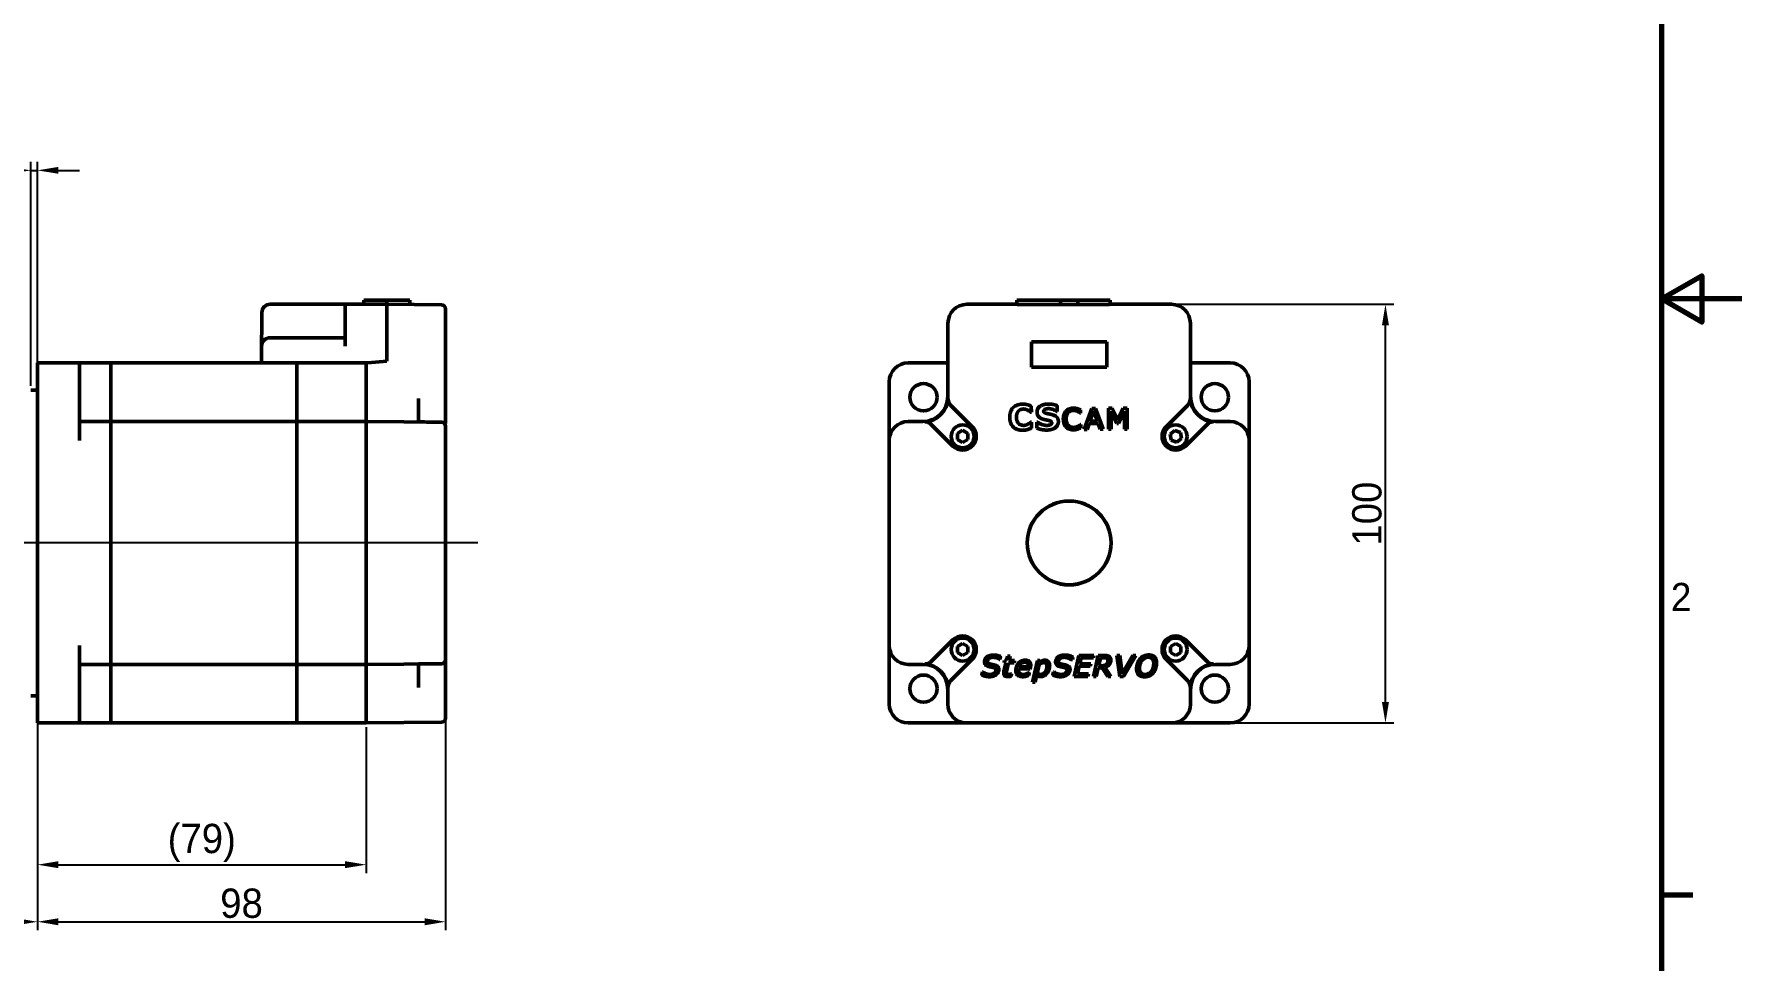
# Model space of a CAD drawing. Header units: millimetres. Extents: x 872 to 2958, y -144 to 589.
# Drawn here: x 1269.5 to 1677.5, y 145.8 to 367.2 of the extents above; entities that cross this region are included whole.
import ezdxf

# ---------------------------------------------------------------- set-up
doc = ezdxf.new("R2010")
doc.units = ezdxf.units.MM
doc.header["$LTSCALE"] = 2
doc.layers.get('0').update_dxf_attribs({"lineweight": 25})
for name, color, linetype, lineweight in [('경계(ISO)', 7, 'Continuous', 70), ('외형선(ISO)', 7, 'Continuous', 50), ('중심선(ISO)', 7, 'Continuous', 25), ('치수(ISO)', 7, 'Continuous', 25)]:
    doc.layers.add(name, color=color, linetype=linetype, lineweight=lineweight)
doc.styles.get("Standard").update_dxf_attribs({"font": ''})
doc.styles.add('레이블 텍스트 (ISO)', font='')
doc.styles.get('Standard').set_extended_font_data('Gulim')
doc.styles.get('레이블 텍스트 (ISO)').set_extended_font_data('Gulim')
doc.dimstyles.new('기본값 (ISO)', dxfattribs={"dimscale": 2, "dimtxt": 3.5, "dimasz": 2.5, "dimexe": 1, "dimexo": 0.5, "dimgap": 0.4, "dimtad": 1, "dimdsep": 46, "dimtxsty": '레이블 텍스트 (ISO)', "dimcen": 0.09, "dimdle": 10, "dimclrd": 256, "dimclre": 256, "dimclrt": 6, "dimazin": 2, "dimtfac": 0.714286, "dimtmove": 0, "dimatfit": 3, "dimfxl": 1, "dimtolj": 1, "dimtzin": 0, "dimlwd": -1, "dimlwe": -1, "dimarcsym": 0})

# ---------------------------------------------------------------- blocks, each defined once
blk = doc.blocks.new('*D15')
at = {"layer": 'Defpoints', "color": 0}
for p in [(1541.19, 302.65), (1592.35, 302.65), (1555.28, 202.65)]:
    blk.add_point(p, dxfattribs=at)
at = {"layer": '치수(ISO)'}
for p, q in [((1542.19, 302.65), (1594.35, 302.65)), ((1592.35, 207.65), (1592.35, 297.65)), ((1556.28, 202.65), (1594.35, 202.65))]:
    blk.add_line(p, q, dxfattribs=at)
for points in [[(1593.18, 297.65), (1591.52, 297.65), (1592.35, 302.65)], [(1591.52, 207.65), (1593.18, 207.65), (1592.35, 202.65)]]:
    blk.add_solid(points, dxfattribs=at)
at = {"layer": '치수(ISO)', "color": 0, "insert": (1587.95, 252.65), "char_height": 7, "attachment_point": 5, "rotation": 90, "style": '레이블 텍스트 (ISO)'}
blk.add_mtext('\\A1;100', dxfattribs=at)
blk = doc.blocks.new('*D21')
at = {"layer": 'Defpoints', "color": 0}
for p in [(1270.27, 334.65), (1268.67, 282.16), (1270.27, 284.15)]:
    blk.add_point(p, dxfattribs=at)
at = {"layer": '치수(ISO)'}
for p, q in [((1263.67, 334.65), (1223.36, 334.65)), ((1268.67, 283.16), (1268.67, 336.65)), ((1268.67, 334.65), (1270.27, 334.65)), ((1270.27, 285.15), (1270.27, 336.65)), ((1275.27, 334.65), (1280.27, 334.65))]:
    blk.add_line(p, q, dxfattribs=at)
for points in [[(1263.67, 333.82), (1263.67, 335.48), (1268.67, 334.65)], [(1275.27, 335.48), (1275.27, 333.82), (1270.27, 334.65)]]:
    blk.add_solid(points, dxfattribs=at)
at = {"layer": '치수(ISO)', "color": 0, "insert": (1240.22, 339.05), "char_height": 7, "attachment_point": 5, "style": '레이블 텍스트 (ISO)'}
blk.add_mtext('\\A1;1.6{\\H5.000000;%%p0.02}', dxfattribs=at)
blk = doc.blocks.new('*D22')
at = {"layer": 'Defpoints', "color": 0}
for p in [(1270.27, 202.65), (1348.77, 202.65), (1348.77, 168.8)]:
    blk.add_point(p, dxfattribs=at)
at = {"layer": '치수(ISO)'}
for p, q in [((1270.27, 201.65), (1270.27, 166.8)), ((1348.77, 201.65), (1348.77, 166.8)), ((1275.27, 168.8), (1343.77, 168.8))]:
    blk.add_line(p, q, dxfattribs=at)
for points in [[(1275.27, 169.64), (1275.27, 167.97), (1270.27, 168.8)], [(1343.77, 167.97), (1343.77, 169.64), (1348.77, 168.8)]]:
    blk.add_solid(points, dxfattribs=at)
at = {"layer": '치수(ISO)', "color": 0, "insert": (1309.52, 174.01), "char_height": 7, "attachment_point": 5, "style": '레이블 텍스트 (ISO)'}
blk.add_mtext('\\A1;(79)', dxfattribs=at)
blk = doc.blocks.new('*D23')
at = {"layer": 'Defpoints', "color": 0}
for p in [(1367.77, 211.17), (1270.27, 207.15), (1367.77, 155.17)]:
    blk.add_point(p, dxfattribs=at)
at = {"layer": '치수(ISO)'}
for p, q in [((1367.77, 210.17), (1367.77, 153.17)), ((1270.27, 206.15), (1270.27, 153.17)), ((1275.27, 155.17), (1362.77, 155.17))]:
    blk.add_line(p, q, dxfattribs=at)
for points in [[(1275.27, 156), (1275.27, 154.33), (1270.27, 155.17)], [(1362.77, 154.33), (1362.77, 156), (1367.77, 155.17)]]:
    blk.add_solid(points, dxfattribs=at)
at = {"layer": '치수(ISO)', "color": 0, "insert": (1319.02, 159.55), "char_height": 7, "attachment_point": 5, "style": '레이블 텍스트 (ISO)'}
blk.add_mtext('\\A1;98', dxfattribs=at)
blk = doc.blocks.new('*D24')
at = {"layer": 'Defpoints', "color": 0}
for p in [(1233.27, 239.65), (1270.27, 207.15), (1270.27, 155.17)]:
    blk.add_point(p, dxfattribs=at)
at = {"layer": '치수(ISO)'}
for p, q in [((1233.27, 238.65), (1233.27, 153.17)), ((1270.27, 206.15), (1270.27, 153.17)), ((1238.27, 155.17), (1265.27, 155.17))]:
    blk.add_line(p, q, dxfattribs=at)
for points in [[(1238.27, 156), (1238.27, 154.33), (1233.27, 155.17)], [(1265.27, 154.33), (1265.27, 156), (1270.27, 155.17)]]:
    blk.add_solid(points, dxfattribs=at)
at = {"layer": '치수(ISO)', "color": 0, "insert": (1251.77, 159.56), "char_height": 7, "attachment_point": 5, "style": '레이블 텍스트 (ISO)'}
blk.add_mtext('\\A1;37{\\H5.000000;%%p0.5}', dxfattribs=at)
blk = doc.blocks.new('경계 Default Border')
at = {"layer": '경계(ISO)'}
blk.add_line((410, 74.25), (413.9, 74.25), dxfattribs=at)
at = {"layer": '경계(ISO)', "flags": 128}
for points in [[(10, 10), (10, 287), (410, 287), (410, 10), (10, 10)], [(420, 148.5), (410, 148.5), (415, 151.39), (415, 145.61), (410, 148.5)]]:
    blk.add_lwpolyline(points, dxfattribs=at)
at = {"layer": '경계(ISO)', "insert": (411.16, 109.62), "char_height": 3.5, "attachment_point": 7}
blk.add_mtext('2', dxfattribs=at)

msp = doc.modelspace()

# ---------------------------------------------------------------- linework, layer by layer
at = {"layer": '외형선(ISO)', "color": 0}
for p, q in [((1325.8728, 302.6517), (1343.768, 302.6517)), ((1353.768, 302.6517), (1343.768, 302.6517)), ((1343.768, 298.191), (1343.768, 302.6517)), ((1348.268, 303.6517), (1348.2505, 302.6517)), ((1353.768, 303.6517), (1348.268, 303.6517)), ((1359.268, 303.6037), (1353.768, 303.6517)), ((1353.768, 302.6517), (1353.768, 303.6517)), ((1353.768, 298.1519), (1353.768, 302.6517)), ((1366.7767, 302.5382), (1353.768, 302.6517)), ((1359.268, 302.6037), (1359.268, 303.6037)), ((1504.2949, 302.6517), (1492.3194, 302.6517)), ((1504.2774, 302.6517), (1492.359, 302.6517)), ((1504.2774, 302.6517), (1504.2949, 303.6517)), ((1504.2949, 302.6517), (1504.2949, 303.6517)), ((1505.2949, 303.6517), (1504.2949, 303.6517)), ((1504.2949, 303.6517), (1505.2949, 303.6517)), ((1505.2949, 303.6517), (1514.2949, 303.6517)), ((1519.0449, 303.6517), (1514.2949, 303.6517)), ((1514.2949, 303.6517), (1519.0449, 303.6517)), ((1514.6939, 303.6299), (1518.8579, 303.6299)), ((1514.6939, 302.6299), (1514.6939, 303.6299)), ((1518.8579, 302.6299), (1514.6939, 302.6299)), ((1518.8579, 302.6299), (1518.8579, 303.6299)), ((1519.0449, 303.6517), (1525.5449, 303.6517)), ((1526.5449, 303.6517), (1525.5449, 303.6517)), ((1525.5449, 303.6517), (1526.5449, 303.6517)), ((1526.5449, 302.6517), (1526.5449, 303.6517)), ((1526.5623, 302.6517), (1526.5449, 303.6517)), ((1541.2324, 302.6517), (1526.5449, 302.6517)), ((1541.1928, 302.6517), (1526.5623, 302.6517)), ((1323.803, 292.6692), (1323.8502, 298.0732)), ((1323.8502, 298.0732), (1323.8729, 300.6692)), ((1343.768, 298.191), (1343.768, 292.6692)), ((1353.768, 298.1519), (1353.768, 293.6517)), ((1367.768, 298.0384), (1367.768, 301.5382)), ((1367.768, 298.0384), (1367.768, 280.4943)), ((1487.8195, 298.1519), (1487.8195, 289.0892)), ((1545.7323, 289.0892), (1545.7323, 298.1519)), ((1325.803, 294.6517), (1343.768, 294.6517)), ((1323.768, 288.6517), (1323.803, 292.6692)), ((1353.768, 293.6517), (1353.768, 289.0892)), ((1487.8195, 293.6517), (1487.7797, 289.0892)), ((1507.7759, 287.6517), (1507.7759, 293.6517)), ((1507.7759, 293.6517), (1525.7759, 293.6517)), ((1525.7759, 293.6517), (1525.7759, 287.6517)), ((1545.7721, 289.0892), (1545.7323, 293.6517)), ((1270.268, 284.1517), (1270.268, 288.6517)), ((1270.268, 288.6517), (1280.268, 288.6517)), ((1280.268, 288.6517), (1280.268, 284.1517)), ((1280.268, 288.6517), (1287.768, 288.6517)), ((1287.768, 284.1517), (1287.768, 288.6517)), ((1287.768, 288.6517), (1323.768, 288.6517)), ((1287.768, 288.6517), (1287.768, 284.1517)), ((1323.768, 288.6517), (1325.7679, 288.6517)), ((1348.3314, 288.6517), (1325.7679, 288.6517)), ((1332.268, 288.6517), (1332.268, 284.1517)), ((1332.268, 284.1517), (1332.268, 288.6517)), ((1348.3314, 288.6517), (1348.768, 288.6517)), ((1349.2029, 288.6898), (1348.768, 288.6517)), ((1348.768, 280.6515), (1348.768, 288.6517)), ((1353.768, 289.0892), (1349.2029, 288.6898)), ((1487.7759, 288.6517), (1478.2759, 288.6517)), ((1487.8195, 289.0892), (1487.7759, 288.6517)), ((1487.7762, 288.6898), (1487.7759, 288.6517)), ((1487.7759, 280.6515), (1487.7759, 288.6517)), ((1487.7797, 289.0892), (1487.7762, 288.6898)), ((1487.7797, 289.0892), (1487.8195, 289.0892)), ((1525.7759, 287.6517), (1507.7759, 287.6517)), ((1545.7759, 288.6517), (1545.7323, 289.0892)), ((1545.7323, 289.0892), (1545.7721, 289.0892)), ((1545.7756, 288.6898), (1545.7721, 289.0892)), ((1545.7759, 288.6517), (1545.7756, 288.6898)), ((1555.2759, 288.6517), (1545.7759, 288.6517)), ((1545.7759, 288.6517), (1545.7759, 280.6515)), ((1270.268, 282.1642), (1268.668, 282.1642)), ((1270.268, 207.1517), (1270.268, 284.1517)), ((1280.268, 284.1517), (1280.268, 270.1517)), ((1287.768, 280.6517), (1287.768, 284.1517)), ((1287.768, 280.6517), (1287.768, 284.1517)), ((1332.268, 280.6517), (1332.268, 284.1517)), ((1332.268, 280.6517), (1332.268, 284.1517)), ((1348.768, 280.6517), (1348.768, 284.1517)), ((1473.7759, 284.1517), (1473.7759, 270.1519)), ((1487.7759, 280.6517), (1487.7759, 284.1517)), ((1545.7759, 280.6517), (1545.7759, 284.1517)), ((1559.7759, 270.1519), (1559.7759, 284.1517)), ((1287.768, 280.6517), (1287.768, 274.6517)), ((1287.768, 274.6517), (1287.768, 280.6517)), ((1332.268, 274.6517), (1332.268, 280.6517)), ((1332.268, 280.6517), (1332.268, 274.6517)), ((1348.768, 274.6517), (1348.768, 280.6517)), ((1361.268, 274.5561), (1361.268, 280.1405)), ((1367.768, 280.4943), (1367.768, 280.1378)), ((1367.768, 280.1378), (1367.768, 279.3797)), ((1367.768, 279.3797), (1367.768, 274.1914)), ((1488.4528, 278.5923), (1493.6288, 273.4163)), ((1507.7336, 278.3204), (1507.7441, 276.8657)), ((1513.9341, 278.4497), (1513.9441, 277.0685)), ((1520.3988, 272.7829), (1522.1831, 277.796)), ((1522.1831, 277.796), (1523.0728, 277.8024)), ((1523.0728, 277.8024), (1524.9293, 272.8157)), ((1526.1524, 277.821), (1527.0585, 277.8276)), ((1526.1885, 272.8211), (1526.1524, 277.821)), ((1527.0585, 277.8276), (1528.4091, 275.0536)), ((1528.4091, 275.0536), (1529.6788, 277.8465)), ((1529.6788, 277.8465), (1530.6012, 277.8532)), ((1530.6012, 277.8532), (1530.6373, 272.8533)), ((1539.923, 273.4163), (1545.099, 278.5923)), ((1280.268, 274.6517), (1287.768, 274.6517)), ((1287.768, 270.1517), (1287.768, 274.6517)), ((1287.768, 274.6517), (1332.268, 274.6517)), ((1287.768, 274.6517), (1287.768, 270.1517)), ((1332.268, 274.6517), (1332.268, 270.1517)), ((1332.268, 270.1517), (1332.268, 274.6517)), ((1332.268, 274.6517), (1348.768, 274.6517)), ((1348.768, 270.1519), (1348.768, 274.6517)), ((1366.7767, 274.4946), (1348.768, 274.6517)), ((1367.768, 269.9947), (1367.768, 273.4946)), ((1478.2757, 274.6517), (1481.7761, 274.6517)), ((1481.7759, 274.6517), (1478.2759, 274.6517)), ((1489.0114, 268.7989), (1483.8354, 273.9748)), ((1507.7441, 276.8657), (1507.5678, 276.8645)), ((1507.5994, 274.5332), (1507.761, 274.5344)), ((1507.761, 274.5344), (1507.7713, 273.0993)), ((1509.0743, 274.5011), (1509.2457, 274.5023)), ((1509.0847, 273.066), (1509.0743, 274.5011)), ((1513.9441, 277.0685), (1513.7775, 277.0673)), ((1519.5158, 276.6415), (1519.4669, 276.6411)), ((1519.4865, 273.9228), (1519.5355, 273.9232)), ((1519.5101, 277.4292), (1519.5158, 276.6415)), ((1519.5355, 273.9232), (1519.5411, 273.1436)), ((1521.548, 274.179), (1521.0723, 272.7878)), ((1523.7234, 274.1947), (1521.548, 274.179)), ((1522.6158, 277.2195), (1521.752, 274.756)), ((1521.752, 274.756), (1523.5111, 274.7687)), ((1523.5111, 274.7687), (1522.6158, 277.2195)), ((1524.2232, 272.8106), (1523.7234, 274.1947)), ((1526.7778, 277.1316), (1526.8089, 272.8256)), ((1528.1785, 274.2111), (1526.7778, 277.1316)), ((1528.5744, 274.2139), (1528.1785, 274.2111)), ((1529.941, 277.1545), (1528.5744, 274.2139)), ((1529.9721, 272.8485), (1529.941, 277.1545)), ((1549.7164, 273.9748), (1544.5404, 268.7989)), ((1551.7757, 274.6517), (1555.2761, 274.6517)), ((1551.7759, 274.6517), (1555.2759, 274.6517)), ((1287.768, 270.1517), (1287.768, 221.1517)), ((1287.768, 221.1517), (1287.768, 270.1517)), ((1332.268, 270.1517), (1332.268, 221.1517)), ((1332.268, 270.1517), (1332.268, 221.1517)), ((1348.768, 221.1515), (1348.768, 270.1519)), ((1348.768, 270.1517), (1348.768, 221.1517)), ((1367.768, 269.9947), (1367.768, 221.3087)), ((1473.7759, 221.1515), (1473.7759, 270.1519)), ((1473.7759, 270.1517), (1473.7759, 221.1517)), ((1490.0701, 271.8292), (1491.3201, 272.5509)), ((1490.0701, 270.3859), (1490.0701, 271.8292)), ((1491.3201, 269.6642), (1490.0701, 270.3859)), ((1491.3201, 272.5509), (1492.5701, 271.8292)), ((1492.5701, 270.3859), (1491.3201, 269.6642)), ((1492.5701, 271.8292), (1492.5701, 270.3859)), ((1521.0723, 272.7878), (1520.3988, 272.7829)), ((1524.9293, 272.8157), (1524.2232, 272.8106)), ((1526.8089, 272.8256), (1526.1885, 272.8211)), ((1530.6373, 272.8533), (1529.9721, 272.8485)), ((1540.8803, 271.6145), (1541.9951, 272.5314)), ((1541.117, 270.1907), (1540.8803, 271.6145)), ((1542.4684, 269.6837), (1541.117, 270.1907)), ((1541.9951, 272.5314), (1543.3465, 272.0244)), ((1543.5832, 270.6006), (1542.4684, 269.6837)), ((1543.3465, 272.0244), (1543.5832, 270.6006)), ((1559.7759, 270.1519), (1559.7759, 221.1515)), ((1559.7759, 221.1517), (1559.7759, 270.1517)), ((1280.268, 221.1517), (1280.268, 207.1517)), ((1287.768, 216.6517), (1287.768, 221.1517)), ((1287.768, 221.1517), (1287.768, 216.6517)), ((1332.268, 221.1517), (1332.268, 216.6517)), ((1332.268, 216.6517), (1332.268, 221.1517)), ((1348.768, 216.6517), (1348.768, 221.1515)), ((1367.768, 217.8088), (1367.768, 221.3087)), ((1473.7759, 221.1515), (1473.7759, 207.1517)), ((1483.8354, 217.3286), (1489.0114, 222.5046)), ((1490.0701, 220.9176), (1491.3201, 221.6392)), ((1490.0701, 219.4742), (1490.0701, 220.9176)), ((1491.3201, 221.6392), (1492.5701, 220.9176)), ((1492.5701, 220.9176), (1492.5701, 219.4742)), ((1540.9817, 220.9176), (1542.2317, 221.6392)), ((1540.9817, 219.4742), (1540.9817, 220.9176)), ((1542.2317, 221.6392), (1543.4817, 220.9176)), ((1543.4817, 220.9176), (1543.4817, 219.4742)), ((1544.5404, 222.5046), (1549.7164, 217.3286)), ((1559.7759, 207.1517), (1559.7759, 221.1515)), ((1287.768, 216.6517), (1280.268, 216.6517)), ((1287.768, 216.6517), (1287.768, 210.6517)), ((1332.268, 216.6517), (1287.768, 216.6517)), ((1287.768, 210.6517), (1287.768, 216.6517)), ((1332.268, 210.6517), (1332.268, 216.6517)), ((1332.268, 216.6517), (1332.268, 210.6517)), ((1348.768, 216.6517), (1332.268, 216.6517)), ((1348.768, 216.6517), (1366.7767, 216.8089)), ((1348.768, 210.6517), (1348.768, 216.6517)), ((1361.268, 211.163), (1361.268, 216.7473)), ((1367.768, 217.7985), (1367.768, 217.1121)), ((1367.768, 217.1121), (1367.768, 211.9237)), ((1481.7761, 216.6517), (1478.2757, 216.6517)), ((1481.7759, 216.6517), (1478.2759, 216.6517)), ((1493.6288, 217.8872), (1488.4528, 212.7112)), ((1491.3201, 218.7525), (1490.0701, 219.4742)), ((1492.5701, 219.4742), (1491.3201, 218.7525)), ((1500.2473, 217.7987), (1500.1983, 217.7987)), ((1500.3983, 218.5129), (1500.2473, 217.7987)), ((1501.1963, 215.015), (1501.6616, 217.0313)), ((1501.2371, 217.0313), (1501.3514, 217.5415)), ((1501.6616, 217.0313), (1501.2371, 217.0313)), ((1501.3514, 217.5415), (1501.78, 217.5415)), ((1501.78, 217.5415), (1502.029, 218.6191)), ((1502.2943, 217.0313), (1501.8902, 215.3007)), ((1502.029, 218.6191), (1502.6616, 218.6191)), ((1503.6004, 217.0313), (1502.2943, 217.0313)), ((1502.6616, 218.6191), (1502.4126, 217.5415)), ((1502.4126, 217.5415), (1503.7147, 217.5415)), ((1503.7147, 217.5415), (1503.6004, 217.0313)), ((1507.9881, 212.4068), (1509.1759, 217.5415)), ((1509.5922, 216.6191), (1509.1024, 214.4925)), ((1509.1759, 217.5415), (1509.8045, 217.5415)), ((1509.8045, 217.5415), (1509.7147, 217.1497)), ((1517.5432, 217.7987), (1517.1943, 217.7987)), ((1517.6638, 218.3691), (1517.5432, 217.7987)), ((1517.9432, 213.7905), (1519.0983, 218.7905)), ((1519.0983, 218.7905), (1522.6881, 218.7905)), ((1519.633, 218.2272), (1519.3065, 216.8109)), ((1519.3065, 216.8109), (1521.9351, 216.8109)), ((1522.5575, 218.2272), (1519.633, 218.2272)), ((1521.9351, 216.8109), (1521.8045, 216.2476)), ((1522.6881, 218.7905), (1522.5575, 218.2272)), ((1522.5902, 213.7905), (1523.7453, 218.7905)), ((1523.7453, 218.7905), (1525.1045, 218.7905)), ((1524.2881, 218.2436), (1523.8473, 216.3211)), ((1523.8473, 216.3211), (1524.5494, 216.3211)), ((1525.0392, 218.2436), (1524.2881, 218.2436)), ((1528.1841, 218.7905), (1528.8739, 218.7905)), ((1528.8494, 213.7905), (1528.1841, 218.7905)), ((1528.8739, 218.7905), (1529.429, 214.3946)), ((1529.429, 214.3946), (1532.0086, 218.7905)), ((1532.7106, 218.7905), (1529.7351, 213.7905)), ((1532.0086, 218.7905), (1532.7106, 218.7905)), ((1545.099, 212.7112), (1539.923, 217.8872)), ((1542.2317, 218.7525), (1540.9817, 219.4742)), ((1543.4817, 219.4742), (1542.2317, 218.7525)), ((1555.2761, 216.6517), (1551.7757, 216.6517)), ((1551.7759, 216.6517), (1555.2759, 216.6517)), ((1495.8841, 214.117), (1496.0473, 214.8803)), ((1496.0473, 214.8803), (1496.0922, 214.8803)), ((1503.0086, 214.366), (1502.8902, 213.8231)), ((1502.9759, 214.366), (1503.0086, 214.366)), ((1507.4759, 215.6109), (1504.7086, 215.6109)), ((1504.7983, 216.0762), (1506.9494, 216.0762)), ((1507.2392, 214.7007), (1507.1004, 214.0191)), ((1507.2024, 214.7007), (1507.2392, 214.7007)), ((1508.6208, 212.4068), (1507.9881, 212.4068)), ((1508.9841, 213.9864), (1508.6208, 212.4068)), ((1512.88, 214.117), (1513.0432, 214.8803)), ((1513.0432, 214.8803), (1513.0881, 214.8803)), ((1521.2371, 213.7905), (1517.9432, 213.7905)), ((1519.1759, 216.2476), (1518.7392, 214.3538)), ((1518.7392, 214.3538), (1521.3677, 214.3538)), ((1521.8045, 216.2476), (1519.1759, 216.2476)), ((1521.3677, 214.3538), (1521.2371, 213.7905)), ((1523.2637, 213.7905), (1522.5902, 213.7905)), ((1523.7249, 215.7905), (1523.2637, 213.7905)), ((1524.6759, 215.7905), (1523.7249, 215.7905)), ((1525.9902, 213.7905), (1524.6759, 215.7905)), ((1525.329, 215.9497), (1526.7698, 213.7905)), ((1526.7698, 213.7905), (1525.9902, 213.7905)), ((1529.7351, 213.7905), (1528.8494, 213.7905)), ((1270.268, 209.1392), (1268.668, 209.1392)), ((1287.768, 210.6517), (1287.768, 207.1517)), ((1287.768, 210.6517), (1287.768, 207.1517)), ((1332.268, 210.6517), (1332.268, 207.1517)), ((1332.268, 210.6517), (1332.268, 207.1517)), ((1348.768, 207.1515), (1348.768, 210.6519)), ((1348.768, 210.6517), (1348.768, 207.1517)), ((1367.768, 211.9237), (1367.768, 211.1657)), ((1367.768, 211.1657), (1367.768, 210.8091)), ((1367.768, 210.8091), (1367.768, 207.3087)), ((1487.7759, 207.1515), (1487.7759, 210.6519)), ((1487.7759, 210.6517), (1487.7759, 207.1517)), ((1545.7759, 210.6519), (1545.7759, 207.1515)), ((1545.7759, 210.6517), (1545.7759, 207.1517)), ((1270.268, 202.6517), (1270.268, 207.1517)), ((1280.268, 207.1517), (1280.268, 202.6517)), ((1287.768, 202.6517), (1287.768, 207.1517)), ((1287.768, 207.1517), (1287.768, 202.6517)), ((1332.268, 207.1517), (1332.268, 202.6517)), ((1332.268, 202.6517), (1332.268, 207.1517)), ((1348.768, 202.6517), (1348.768, 207.1515)), ((1367.768, 203.8088), (1367.768, 207.3087)), ((1280.268, 202.6517), (1270.268, 202.6517)), ((1287.768, 202.6517), (1280.268, 202.6517)), ((1332.268, 202.6517), (1287.768, 202.6517)), ((1348.768, 202.6517), (1332.268, 202.6517)), ((1348.768, 202.6517), (1366.7767, 202.8089)), ((1478.2759, 202.6517), (1492.2757, 202.6517)), ((1541.2761, 202.6517), (1492.2757, 202.6517)), ((1492.2759, 202.6517), (1541.2759, 202.6517)), ((1541.2761, 202.6517), (1555.2759, 202.6517))]:
    msp.add_line(p, q, dxfattribs=at)
for centre, radius in [((1481.9759, 280.4517), 3.25), ((1551.5759, 280.4517), 3.25), ((1491.3201, 271.1076), 2.75), ((1542.2317, 271.1076), 2.75), ((1516.7759, 245.6517), 10.0175), ((1516.7759, 245.6517), 10), ((1491.3201, 220.1959), 2.75), ((1542.2317, 220.1959), 2.75), ((1481.9759, 210.8517), 3.25), ((1551.5759, 210.8517), 3.25)]:
    msp.add_circle(centre, radius, dxfattribs=at)
for centre, radius, start, end in [((1325.8728, 300.6517), 2, 90, 179.5), ((1366.768, 301.5382), 1, 0, 89.5), ((1325.803, 292.6517), 2, 90, 179.5), ((1348.3314, 298.6517), 10, 270, 275), ((1478.2759, 284.1517), 4.5, 90, 180), ((1555.2759, 284.1517), 4.5, 0, 90), ((1481.7759, 280.6517), 6, 270, 0), ((1551.7759, 280.6517), 6, 180, 270), ((1366.768, 273.4946), 1, 0, 89.5), ((1491.3201, 271.1076), 3.265, 225, 45), ((1542.2317, 271.1076), 3.265, 135, 315), ((1491.3201, 220.1959), 3.265, 315, 135), ((1542.2317, 220.1959), 3.265, 45, 225), ((1366.768, 217.8088), 1, 270.5, 0), ((1481.7759, 210.6517), 6, 0, 90), ((1551.7759, 210.6517), 6, 90, 180), ((1478.2759, 207.1517), 4.5, 180, 270), ((1555.2759, 207.1517), 4.5, 270, 0), ((1366.768, 203.8088), 1, 270.5, 0)]:
    msp.add_arc(centre, radius, start, end, dxfattribs=at)
for centre, major_axis, ratio, start_param, end_param in [((1492.3197, 298.1515), (-3.1822, 3.1822), 0.99992385, 5.49782522, 7.06854539), ((1509.7949, 303.6517), (-5.5, 0), 0.00872687, 0, 2.66973082), ((1509.7949, 302.6517), (5.5, 0), 0.00872687, 3.14159265, 5.81132347), ((1509.7949, 303.6517), (-4.5, 0), 0.00872687, 0, 3.14159265), ((1522.2949, 303.6517), (-4.25, 0), 0.00872687, 0.62887493, 3.14159265), ((1522.2949, 302.6517), (4.25, 0), 0.00872687, 3.77046758, 6.28318531), ((1522.2949, 303.6517), (-3.25, 0), 0.00872687, 0, 3.14159265), ((1541.2321, 298.1515), (3.1822, 3.1822), 0.99992385, 5.49782522, 7.06854539), ((1481.7757, 280.6519), (-4.243, 4.243), 0.99992385, 2.35623257, 3.92695274), ((1481.8848, 280.5429), (-4.243, 4.243), 0.99992385, 2.42327023, 3.85991508), ((1551.667, 280.5429), (4.243, 4.243), 0.99992385, 2.42327023, 3.85991508), ((1551.7761, 280.6519), (4.243, 4.243), 0.99992385, 2.35623257, 3.92695274), ((1478.2761, 270.1515), (-3.1822, 3.1822), 0.99992385, 5.49782522, 7.06854539), ((1555.2757, 270.1515), (3.1822, 3.1822), 0.99992385, 5.49782522, 7.06854539), ((1478.2761, 221.1519), (-3.1822, -3.1822), 0.99992385, 5.49782522, 7.06854539), ((1555.2757, 221.1519), (3.1822, -3.1822), 0.99992385, 5.49782522, 7.06854539), ((1481.7757, 210.6515), (-4.243, -4.243), 0.99992385, 2.35623257, 3.92695274), ((1481.8848, 210.7606), (-4.243, -4.243), 0.99992385, 2.42327023, 3.85991508), ((1551.667, 210.7606), (4.243, -4.243), 0.99992385, 2.42327023, 3.85991508), ((1551.7761, 210.6515), (4.243, -4.243), 0.99992385, 2.35623257, 3.92695274), ((1492.2761, 207.1519), (-3.1822, -3.1822), 0.99992385, 5.49782522, 7.06854539), ((1541.2757, 207.1519), (3.1822, -3.1822), 0.99992385, 5.49782522, 7.06854539)]:
    msp.add_ellipse(centre, major_axis=major_axis, ratio=ratio, start_param=start_param, end_param=end_param, dxfattribs=at)
for points, knots in [([(1488.4528, 278.5923), (1488.3534, 278.6917), (1488.2647, 278.8013), (1488.1101, 279.04), (1488.0452, 279.1688), (1487.9441, 279.4381), (1487.9082, 279.5779), (1487.8675, 279.8593), (1487.8621, 280.0002), (1487.8715, 280.1405)], [0, 0, 0, 0, 0.042171438, 0.042171438, 0.085324384, 0.085324384, 0.128477603, 0.128477603, 0.17064839, 0.17064839, 0.17064839, 0.17064839]), ([(1545.6803, 280.1405), (1545.6897, 280.0002), (1545.6843, 279.8593), (1545.6436, 279.5779), (1545.6077, 279.4381), (1545.5066, 279.1688), (1545.4417, 279.04), (1545.2871, 278.8013), (1545.1984, 278.6917), (1545.099, 278.5923)], [0, 0, 0, 0, 0.042170845, 0.042170845, 0.085324125, 0.085324125, 0.12847713, 0.12847713, 0.170648627, 0.170648627, 0.170648627, 0.170648627]), ([(1366.7779, 274.5049), (1366.8858, 274.5038), (1366.9948, 274.4848), (1367.197, 274.4145), (1367.2928, 274.3628), (1367.4612, 274.2334), (1367.536, 274.1542), (1367.6552, 273.9784), (1367.7012, 273.8796), (1367.7426, 273.7335), (1367.7521, 273.6885), (1367.7616, 273.6202), (1367.764, 273.597), (1367.7664, 273.5622), (1367.767, 273.5505), (1367.7676, 273.533), (1367.7678, 273.5271), (1367.7679, 273.5183), (1367.7679, 273.5154), (1367.768, 273.5103), (1367.768, 273.5081), (1367.768, 273.5057), (1367.768, 273.5055), (1367.768, 273.5052), (1367.768, 273.5051), (1367.768, 273.4883), (1367.768, 273.5045), (1367.768, 273.5037)], [0, 0, 0, 0, 0.032362141, 0.032362141, 0.064208594, 0.064208594, 0.096073209, 0.096073209, 0.127936543, 0.127936543, 0.141652982, 0.141652982, 0.148631771, 0.148631771, 0.152136666, 0.152136666, 0.153891057, 0.153891057, 0.154768492, 0.154768492, 0.155426565, 0.155426565, 0.155488259, 0.155488259, 0.155513208, 0.155513208, 0.160534139, 0.160534139, 0.160534139, 0.160534139]), ([(1482.2872, 274.5561), (1482.4274, 274.5655), (1482.5683, 274.5601), (1482.8498, 274.5194), (1482.9895, 274.4835), (1483.2588, 274.3824), (1483.3876, 274.3175), (1483.6264, 274.1629), (1483.736, 274.0742), (1483.8354, 273.9748)], [0, 0, 0, 0, 0.042170845, 0.042170845, 0.085324125, 0.085324125, 0.12847713, 0.12847713, 0.170648627, 0.170648627, 0.170648627, 0.170648627]), ([(1549.7164, 273.9748), (1549.8158, 274.0742), (1549.9254, 274.1629), (1550.1642, 274.3175), (1550.293, 274.3824), (1550.5623, 274.4835), (1550.7021, 274.5194), (1550.9835, 274.5601), (1551.1244, 274.5655), (1551.2646, 274.5561)], [0, 0, 0, 0, 0.042171438, 0.042171438, 0.085324384, 0.085324384, 0.128477603, 0.128477603, 0.17064839, 0.17064839, 0.17064839, 0.17064839]), ([(1367.768, 217.7985), (1367.768, 217.7634), (1367.7661, 217.7281), (1367.7588, 217.6586), (1367.7533, 217.6242), (1367.7321, 217.5248), (1367.7115, 217.4604), (1367.6426, 217.3024), (1367.5843, 217.2113), (1367.4438, 217.0539), (1367.3599, 216.9856), (1367.1773, 216.88), (1367.0763, 216.8414), (1366.909, 216.8063), (1366.8433, 216.7992), (1366.7779, 216.7985)], [0, 0, 0, 0, 0.010542381, 0.010542381, 0.020969179, 0.020969179, 0.041038457, 0.041038457, 0.072687246, 0.072687246, 0.104336016, 0.104336016, 0.135984772, 0.135984772, 0.15561074, 0.15561074, 0.15561074, 0.15561074]), ([(1483.8354, 217.3286), (1483.736, 217.2292), (1483.6264, 217.1405), (1483.3876, 216.9859), (1483.2588, 216.921), (1482.9895, 216.8199), (1482.8498, 216.784), (1482.5683, 216.7433), (1482.4274, 216.7379), (1482.2872, 216.7473)], [0, 0, 0, 0, 0.042171438, 0.042171438, 0.085324384, 0.085324384, 0.128477603, 0.128477603, 0.17064839, 0.17064839, 0.17064839, 0.17064839]), ([(1515.7045, 218.8803), (1516.0555, 218.8803), (1516.3732, 218.8442), (1516.9419, 218.7), (1517.282, 218.5804), (1517.5618, 218.4255), (1517.6498, 218.3769), (1517.6638, 218.3691)], [0, 0, 0, 0, 0.406446932, 0.406446932, 0.812893863, 0.969340431, 0.999184084, 0.999184084, 0.999184084, 0.999184084]), ([(1551.2646, 216.7473), (1551.1244, 216.7379), (1550.9835, 216.7433), (1550.7021, 216.784), (1550.5623, 216.8199), (1550.293, 216.921), (1550.1642, 216.9859), (1549.9254, 217.1405), (1549.8158, 217.2292), (1549.7164, 217.3286)], [0, 0, 0, 0, 0.042170845, 0.042170845, 0.085324125, 0.085324125, 0.12847713, 0.12847713, 0.170648627, 0.170648627, 0.170648627, 0.170648627]), ([(1487.8715, 211.163), (1487.8621, 211.3032), (1487.8675, 211.4441), (1487.9082, 211.7256), (1487.9441, 211.8653), (1488.0452, 212.1346), (1488.1101, 212.2634), (1488.2647, 212.5022), (1488.3534, 212.6118), (1488.4528, 212.7112)], [0, 0, 0, 0, 0.042170845, 0.042170845, 0.085324125, 0.085324125, 0.12847713, 0.12847713, 0.170648627, 0.170648627, 0.170648627, 0.170648627]), ([(1545.099, 212.7112), (1545.1984, 212.6118), (1545.2871, 212.5022), (1545.4417, 212.2634), (1545.5066, 212.1346), (1545.6077, 211.8653), (1545.6436, 211.7256), (1545.6843, 211.4441), (1545.6897, 211.3032), (1545.6803, 211.163)], [0, 0, 0, 0, 0.042171438, 0.042171438, 0.085324384, 0.085324384, 0.128477603, 0.128477603, 0.17064839, 0.17064839, 0.17064839, 0.17064839])]:
    msp.add_open_spline(points, degree=3, knots=knots, dxfattribs=at)
for points, degree in [([(1502.5707, 275.6577), (1502.5655, 276.3728), (1502.9833, 277.5367), (1503.3868, 277.9559)], 2), ([(1503.3868, 277.9559), (1503.7757, 278.3555), (1504.9285, 278.7997), (1505.6142, 278.8047)], 2), ([(1505.8576, 277.6456), (1505.5344, 277.6433), (1504.9432, 277.4333), (1504.7, 277.1964)], 2), ([(1505.6142, 278.8047), (1505.9913, 278.8074), (1506.5992, 278.7285), (1506.8593, 278.6618)], 2), ([(1506.8933, 277.3494), (1506.6671, 277.4751), (1506.1515, 277.6477), (1505.8576, 277.6456)], 2), ([(1506.8593, 278.6618), (1507.1293, 278.5854), (1507.5665, 278.3976), (1507.7336, 278.3204)], 2), ([(1509.0911, 276.9208), (1509.0851, 277.7584), (1510.5811, 278.8272), (1511.7614, 278.8357)], 2), ([(1511.0601, 277.6012), (1510.9038, 277.5413), (1510.6803, 277.2948), (1510.6814, 277.138)], 2), ([(1511.8135, 277.734), (1511.6176, 277.7326), (1511.2359, 277.6759), (1511.0601, 277.6012)], 2), ([(1511.7614, 278.8357), (1512.3541, 278.84), (1513.5116, 278.6181), (1513.9341, 278.4497)], 2), ([(1513.7775, 277.0673), (1513.413, 277.3537), (1512.362, 277.738), (1511.8135, 277.734)], 2), ([(1516.0425, 277.1756), (1516.3585, 277.5044), (1517.2621, 277.8538), (1517.8131, 277.8578)], 2), ([(1517.8131, 277.8578), (1518.2131, 277.8607), (1519.0186, 277.6706), (1519.5101, 277.4292)], 2), ([(1361.268, 274.5606), (1363.1046, 274.5417), (1364.9413, 274.5232), (1366.7779, 274.5049)], 3), ([(1503.4397, 273.3374), (1503.0304, 273.7263), (1502.5762, 274.8937), (1502.5707, 275.6577)], 2), ([(1504.7, 277.1964), (1504.4617, 276.9645), (1504.1733, 276.2032), (1504.1772, 275.6644)], 2), ([(1504.1772, 275.6644), (1504.1813, 275.1012), (1504.5051, 274.3492), (1504.7466, 274.1354)], 2), ([(1504.7466, 274.1354), (1504.9931, 273.9168), (1505.6018, 273.7302), (1505.8957, 273.7323)], 2), ([(1505.8957, 273.7323), (1506.1749, 273.7343), (1506.7271, 273.9048), (1506.9612, 274.0535)], 2), ([(1507.5678, 276.8645), (1507.4545, 276.9616), (1507.1097, 277.2236), (1506.8933, 277.3494)], 2), ([(1506.9612, 274.0535), (1507.1563, 274.1675), (1507.4923, 274.4345), (1507.5994, 274.5332)], 2), ([(1510.5239, 275.2169), (1509.7678, 275.4563), (1509.0956, 276.2939), (1509.0911, 276.9208)], 2), ([(1509.2457, 274.5023), (1509.7236, 274.1237), (1510.9167, 273.7209), (1511.4653, 273.7248)], 2), ([(1511.9515, 274.899), (1511.613, 274.9749), (1510.8577, 275.1115), (1510.5239, 275.2169)], 2), ([(1510.6814, 277.138), (1510.6832, 276.898), (1511.0474, 276.646), (1511.5527, 276.5468)], 2), ([(1514.2017, 274.6312), (1514.2081, 273.7447), (1512.7124, 272.6269), (1511.4243, 272.6176)], 2), ([(1511.4653, 273.7248), (1511.6073, 273.7259), (1512.0625, 273.7781), (1512.209, 273.8331)], 2), ([(1511.5527, 276.5468), (1511.8813, 276.4806), (1512.4945, 276.3576), (1512.843, 276.2475)], 2), ([(1512.6119, 274.3405), (1512.6104, 274.5413), (1512.2753, 274.823), (1511.9515, 274.899)], 2), ([(1512.209, 273.8331), (1512.3848, 273.9078), (1512.6134, 274.1299), (1512.6119, 274.3405)], 2), ([(1512.843, 276.2475), (1513.5353, 276.0223), (1514.1972, 275.2532), (1514.2017, 274.6312)], 2), ([(1515.3789, 275.2442), (1515.3744, 275.8646), (1515.7184, 276.8386), (1516.0425, 277.1756)], 2), ([(1516.0787, 273.2982), (1515.7539, 273.6142), (1515.3836, 274.5953), (1515.3789, 275.2442)], 2), ([(1516.5474, 276.7792), (1516.3166, 276.5245), (1516.065, 275.7553), (1516.0687, 275.2492)], 2), ([(1516.0687, 275.2492), (1516.0725, 274.7227), (1516.3636, 273.9697), (1516.5899, 273.7305)], 2), ([(1517.7723, 277.2901), (1517.3928, 277.2874), (1516.7864, 277.0381), (1516.5474, 276.7792)], 2), ([(1516.5899, 273.7305), (1516.8284, 273.4832), (1517.4586, 273.251), (1517.8056, 273.2535)], 2), ([(1519.4669, 276.6411), (1519.048, 276.9851), (1518.2335, 277.2935), (1517.7723, 277.2901)], 2), ([(1517.8056, 273.2535), (1518.2872, 273.257), (1519.1256, 273.5937), (1519.4865, 273.9228)], 2), ([(1505.6543, 272.5697), (1504.9833, 272.5649), (1503.849, 272.9534), (1503.4397, 273.3374)], 2), ([(1506.9118, 272.7502), (1506.6185, 272.6648), (1506.1049, 272.573), (1505.6543, 272.5697)], 2), ([(1507.7713, 273.0993), (1507.5468, 272.9997), (1507.1366, 272.8204), (1506.9118, 272.7502)], 2), ([(1511.4243, 272.6176), (1510.6798, 272.6122), (1509.571, 272.8638), (1509.0847, 273.066)], 2), ([(1517.8465, 272.6783), (1517.2995, 272.6744), (1516.4076, 272.974), (1516.0787, 273.2982)], 2), ([(1518.8167, 272.8404), (1518.6131, 272.7736), (1518.1322, 272.6804), (1517.8465, 272.6783)], 2), ([(1519.5411, 273.1436), (1519.358, 273.0607), (1519.0611, 272.9197), (1518.8167, 272.8404)], 2), ([(1366.7779, 216.7985), (1364.9413, 216.7803), (1363.1046, 216.7617), (1361.268, 216.7428)], 3), ([(1496.5371, 217.215), (1496.5371, 217.9293), (1497.7494, 218.8803), (1498.7086, 218.8803)], 2), ([(1497.6432, 216.1048), (1497.1167, 216.2231), (1496.5371, 216.7905), (1496.5371, 217.215)], 2), ([(1498.5902, 218.3333), (1497.982, 218.3333), (1497.2514, 217.7946), (1497.2514, 217.3823)], 2), ([(1497.2514, 217.3823), (1497.2514, 217.1619), (1497.5126, 216.8272), (1497.8514, 216.7415)], 2), ([(1497.8514, 216.7415), (1498.0637, 216.6925), (1498.7779, 216.5456), (1499.0188, 216.4844)], 2), ([(1500.1983, 217.7987), (1499.9616, 218.0191), (1499.08, 218.3333), (1498.5902, 218.3333)], 2), ([(1498.7086, 218.8803), (1499.2351, 218.8803), (1500.0881, 218.664), (1500.3983, 218.5129)], 2), ([(1499.0188, 216.4844), (1499.4963, 216.3538), (1499.9902, 215.8354), (1499.9902, 215.4436)], 2), ([(1504.0188, 215.1415), (1504.0188, 216.1742), (1505.3208, 217.6476), (1506.2841, 217.6476)], 2), ([(1506.1494, 217.1497), (1505.6718, 217.1497), (1504.933, 216.5578), (1504.7983, 216.0762)], 2), ([(1506.9779, 216.3864), (1506.9779, 216.7456), (1506.5861, 217.1497), (1506.1494, 217.1497)], 2), ([(1506.2841, 217.6476), (1506.9208, 217.6476), (1507.5983, 217.0109), (1507.5983, 216.4395)], 2), ([(1506.9494, 216.0762), (1506.9657, 216.1742), (1506.9779, 216.3089), (1506.9779, 216.3864)], 2), ([(1507.5983, 216.4395), (1507.5983, 216.3374), (1507.5412, 215.9007), (1507.4759, 215.6109)], 2), ([(1510.7269, 217.068), (1510.4494, 217.068), (1509.8494, 216.7946), (1509.5922, 216.6191)], 2), ([(1509.7147, 217.1497), (1510.0249, 217.366), (1510.633, 217.6476), (1510.9963, 217.6476)], 2), ([(1511.4575, 216.2354), (1511.4575, 216.6354), (1511.1106, 217.068), (1510.7269, 217.068)], 2), ([(1510.9963, 217.6476), (1511.5432, 217.6476), (1512.1188, 216.9701), (1512.1188, 216.3578)], 2), ([(1512.1188, 216.3578), (1512.1188, 215.7987), (1511.7718, 214.8191), (1511.4861, 214.4762)], 2), ([(1513.533, 217.215), (1513.533, 217.9293), (1514.7453, 218.8803), (1515.7045, 218.8803)], 2), ([(1514.6392, 216.1048), (1514.1126, 216.2231), (1513.533, 216.7905), (1513.533, 217.215)], 2), ([(1515.5861, 218.3333), (1514.9779, 218.3333), (1514.2473, 217.7946), (1514.2473, 217.3823)], 2), ([(1514.2473, 217.3823), (1514.2473, 217.1619), (1514.5086, 216.8272), (1514.8473, 216.7415)], 2), ([(1514.8473, 216.7415), (1515.0596, 216.6925), (1515.7739, 216.5456), (1516.0147, 216.4844)], 2), ([(1517.1943, 217.7987), (1516.9575, 218.0191), (1516.0759, 218.3333), (1515.5861, 218.3333)], 2), ([(1516.0147, 216.4844), (1516.4922, 216.3538), (1516.9861, 215.8354), (1516.9861, 215.4436)], 2), ([(1524.5494, 216.3211), (1524.8759, 216.3211), (1525.3616, 216.4436), (1525.5575, 216.5905)], 2), ([(1525.8065, 218.0599), (1525.6759, 218.1619), (1525.3086, 218.2436), (1525.0392, 218.2436)], 2), ([(1525.1045, 218.7905), (1525.5616, 218.7905), (1526.133, 218.6721), (1526.3412, 218.517)], 2), ([(1526.7453, 217.7007), (1526.7453, 217.0762), (1525.9657, 216.1333), (1525.329, 215.9497)], 2), ([(1525.5575, 216.5905), (1525.7779, 216.7619), (1526.0228, 217.264), (1526.0228, 217.5497)], 2), ([(1526.0228, 217.5497), (1526.0228, 217.7293), (1525.9167, 217.9742), (1525.8065, 218.0599)], 2), ([(1526.3412, 218.517), (1526.529, 218.3823), (1526.7453, 217.9905), (1526.7453, 217.7007)], 2), ([(1532.88, 215.5619), (1532.88, 216.2476), (1533.2841, 217.4395), (1533.6637, 217.9048)], 2), ([(1534.1412, 217.5333), (1533.8718, 217.1619), (1533.582, 216.1864), (1533.582, 215.668)], 2), ([(1533.6637, 217.9048), (1534.031, 218.3538), (1535.1249, 218.8966), (1535.7739, 218.8966)], 2), ([(1535.6718, 218.3497), (1535.1902, 218.3497), (1534.4188, 217.9089), (1534.1412, 217.5333)], 2), ([(1536.9779, 216.9293), (1536.9779, 217.615), (1536.2881, 218.3497), (1535.6718, 218.3497)], 2), ([(1535.7739, 218.8966), (1536.6637, 218.8966), (1537.68, 217.9252), (1537.68, 217.0231)], 2), ([(1536.4065, 215.0313), (1536.6881, 215.415), (1536.9779, 216.3578), (1536.9779, 216.9293)], 2), ([(1537.68, 217.0231), (1537.68, 216.3701), (1537.2881, 215.1578), (1536.9126, 214.7007)], 2), ([(1497.6759, 213.7007), (1497.1861, 213.7007), (1496.3086, 213.9048), (1495.8841, 214.117)], 2), ([(1496.0922, 214.8803), (1496.4147, 214.5742), (1497.3535, 214.2476), (1497.7902, 214.2476)], 2), ([(1498.733, 215.868), (1498.5167, 215.9293), (1497.9126, 216.0395), (1497.6432, 216.1048)], 2), ([(1499.3779, 214.2313), (1499.0677, 213.9823), (1498.2392, 213.7007), (1497.6759, 213.7007)], 2), ([(1497.7902, 214.2476), (1498.5045, 214.2476), (1499.2677, 214.815), (1499.2677, 215.2558)], 2), ([(1499.2677, 215.2558), (1499.2677, 215.4884), (1498.9943, 215.7946), (1498.733, 215.868)], 2), ([(1499.9902, 215.4436), (1499.9902, 215.1129), (1499.6677, 214.464), (1499.3779, 214.2313)], 2), ([(1501.1392, 214.5619), (1501.1392, 214.6721), (1501.1677, 214.8803), (1501.1963, 215.015)], 2), ([(1502.1106, 213.717), (1501.6453, 213.717), (1501.1392, 214.1252), (1501.1392, 214.5619)], 2), ([(1501.8902, 215.3007), (1501.8575, 215.1701), (1501.8045, 214.8272), (1501.8045, 214.7293)], 2), ([(1501.8045, 214.7293), (1501.8045, 214.4844), (1502.0535, 214.2436), (1502.3881, 214.2436)], 2), ([(1502.8902, 213.8231), (1502.7024, 213.7782), (1502.2739, 213.717), (1502.1106, 213.717)], 2), ([(1502.3881, 214.2436), (1502.5269, 214.2436), (1502.9065, 214.3374), (1502.9759, 214.366)], 2), ([(1505.6841, 213.7048), (1504.9045, 213.7048), (1504.0188, 214.4354), (1504.0188, 215.1415)], 2), ([(1504.7086, 215.6109), (1504.6881, 215.5129), (1504.6718, 215.3252), (1504.6718, 215.2436)], 2), ([(1504.6718, 215.2436), (1504.6718, 214.7701), (1505.2514, 214.2313), (1505.782, 214.2313)], 2), ([(1506.4555, 213.8068), (1506.2473, 213.7578), (1505.9249, 213.7048), (1505.6841, 213.7048)], 2), ([(1505.782, 214.2313), (1506.1535, 214.2313), (1506.9371, 214.5211), (1507.2024, 214.7007)], 2), ([(1507.1004, 214.0191), (1506.933, 213.9578), (1506.6637, 213.8599), (1506.4555, 213.8068)], 2), ([(1510.0004, 213.717), (1509.6983, 213.717), (1509.1922, 213.8558), (1508.9841, 213.9864)], 2), ([(1509.1024, 214.4925), (1509.3188, 214.3742), (1509.7147, 214.2599), (1509.9963, 214.2599)], 2), ([(1509.9963, 214.2599), (1510.3432, 214.2599), (1510.8983, 214.5946), (1511.0779, 214.864)], 2), ([(1511.4861, 214.4762), (1511.2004, 214.1252), (1510.433, 213.717), (1510.0004, 213.717)], 2), ([(1511.0779, 214.864), (1511.2698, 215.1456), (1511.4575, 215.8395), (1511.4575, 216.2354)], 2), ([(1514.6718, 213.7007), (1514.182, 213.7007), (1513.3045, 213.9048), (1512.88, 214.117)], 2), ([(1513.0881, 214.8803), (1513.4106, 214.5742), (1514.3494, 214.2476), (1514.7861, 214.2476)], 2), ([(1515.729, 215.868), (1515.5126, 215.9293), (1514.9086, 216.0395), (1514.6392, 216.1048)], 2), ([(1516.3739, 214.2313), (1516.0637, 213.9823), (1515.2351, 213.7007), (1514.6718, 213.7007)], 2), ([(1514.7861, 214.2476), (1515.5004, 214.2476), (1516.2637, 214.815), (1516.2637, 215.2558)], 2), ([(1516.2637, 215.2558), (1516.2637, 215.4884), (1515.9902, 215.7946), (1515.729, 215.868)], 2), ([(1516.9861, 215.4436), (1516.9861, 215.1129), (1516.6637, 214.464), (1516.3739, 214.2313)], 2), ([(1534.782, 213.6844), (1533.8881, 213.6844), (1532.88, 214.664), (1532.88, 215.5619)], 2), ([(1533.582, 215.668), (1533.582, 214.9742), (1534.2718, 214.2313), (1534.8922, 214.2313)], 2), ([(1536.9126, 214.7007), (1536.533, 214.2272), (1535.4555, 213.6844), (1534.782, 213.6844)], 2), ([(1534.8922, 214.2313), (1535.3657, 214.2313), (1536.1412, 214.668), (1536.4065, 215.0313)], 2)]:
    msp.add_open_spline(points, degree=degree, dxfattribs=at)
at = {"layer": '중심선(ISO)', "color": 0}
msp.add_line((1375.4918, 245.6517), (1223.1382, 245.6517), dxfattribs=at)

# ---------------------------------------------------------------- block references
at = {"color": 0, "xscale": 1.9171971, "yscale": 1.9171971, "zscale": 1.9171971}
msp.add_blockref('경계 Default Border', (872.2858, 19.2362), dxfattribs=at)

# ---------------------------------------------------------------- dimensions: what is measured, and where the dimension line sits
at = {"layer": '치수(ISO)', "color": 0}
for base, p1, p2, angle, override, picture, middle in [((1270.268, 334.6486), (1268.668, 282.1642), (1270.268, 284.1517), 180, {"dimgap": 0.4, "dimdec": 2, "dimclrt": 0, "dimtol": 1, "dimlim": 0, "dimtp": 0.02, "dimtm": 0.02, "dimtdec": 2, "dimtofl": 1, "dimatfit": 1}, '*D21', (1240.2235, 334.6486)), ((1592.3484, 302.6517), (1555.2759, 202.6517), (1541.1928, 302.6517), 270, {"dimgap": 0.4, "dimdec": 2, "dimclrt": 0, "dimtol": 0, "dimlim": 0, "dimtp": 0, "dimtm": 0, "dimtdec": 2, "dimtofl": 0, "dimatfit": 1}, '*D15', (1592.3484, 252.6517)), ((1270.268, 155.1657), (1233.268, 239.6517), (1270.268, 207.1517), 180, {"dimgap": 0.4, "dimdec": 2, "dimclrt": 0, "dimtol": 1, "dimlim": 0, "dimtp": 0.5, "dimtm": 0.5, "dimtdec": 1, "dimtofl": 0, "dimatfit": 1}, '*D24', (1251.768, 155.1657))]:
    dim = msp.add_linear_dim(base=base, p1=p1, p2=p2, angle=angle, dimstyle='기본값 (ISO)', override=override, dxfattribs=at)
    dim.commit()
    dim.dimension.update_dxf_attribs({"geometry": picture, "text_midpoint": middle, "dimtype": 160})
dim = msp.add_linear_dim(base=(1367.767986347, 155.1656665467), p1=(1270.267986347, 207.151713483), p2=(1367.767986347, 211.1656665467), dimstyle='기본값 (ISO)', override={"dimgap": 0.4, "dimdec": 0, "dimclrt": 0, "dimtol": 0, "dimlim": 0, "dimtp": 0, "dimtm": 0, "dimtdec": 2, "dimtofl": 0, "dimatfit": 1}, dxfattribs=at)
dim.commit()
dim.dimension.update_dxf_attribs({"geometry": '*D23', "text_midpoint": (1319.017986347, 155.1656665467), "dimtype": 160})
dim = msp.add_linear_dim(base=(1348.767986347, 168.8036115955), p1=(1270.267986347, 202.651713483), p2=(1348.767986347, 202.651713483), angle=180, text='(<>)', dimstyle='기본값 (ISO)', override={"dimgap": 0.4, "dimdec": 0, "dimclrt": 0, "dimtol": 0, "dimlim": 0, "dimtp": 0, "dimtm": 0, "dimtdec": 2, "dimtofl": 0, "dimatfit": 1}, dxfattribs=at)
dim.commit()
dim.dimension.update_dxf_attribs({"geometry": '*D22', "text_midpoint": (1309.517986347, 168.8036115955), "dimtype": 160})

doc.saveas('drawing.dxf')
